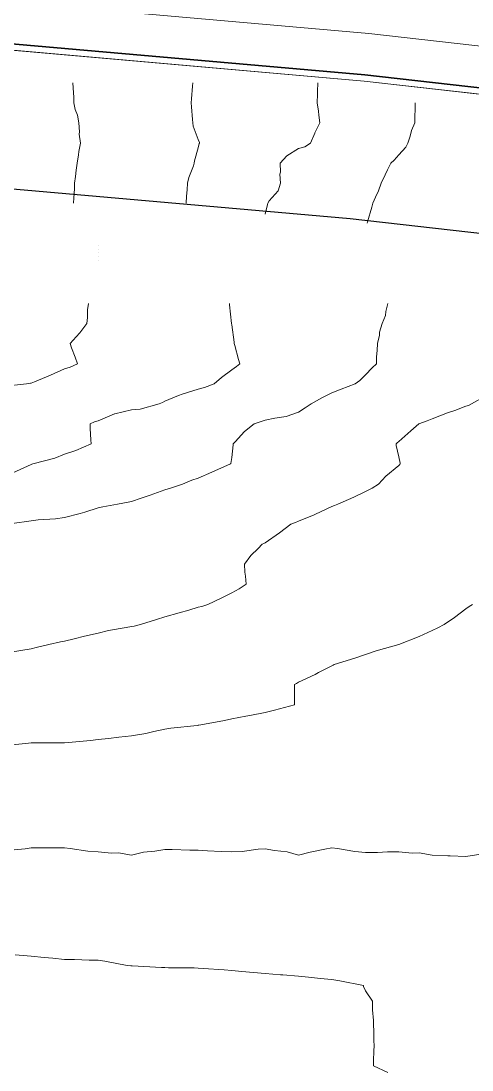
# Model space of a CAD drawing. Header units: metres. Extents: x 750 to 3116, y -341 to 1465.
# Drawn here: x 990.49 to 1006.82, y -210.84 to -172.87 of the extents above; entities that cross this region are included whole.
import ezdxf

# ---------------------------------------------------------------- set-up
doc = ezdxf.new("R2010")
doc.units = ezdxf.units.M
doc.linetypes.add('ACAD_ISO04W100', pattern=[30, 24, -3, 0, -3])
doc.layers.add('Column', color=50, linetype='Continuous', lineweight=20)
for name, color, linetype in [('CONTOUR872_333', 7, 'Continuous'), ('CONTOUR872_5', 7, 'Continuous'), ('CONTOUR872_667', 7, 'Continuous'), ('CONTOUR872_833', 7, 'Continuous'), ('CONTOUR873', 7, 'Continuous'), ('CONTOUR873_167', 7, 'Continuous'), ('CONTOUR873_333', 7, 'Continuous'), ('CONTOUR873_5', 7, 'Continuous'), ('CONTOUR873_667', 7, 'Continuous'), ('CONTOUR873_833', 7, 'Continuous'), ('CONTOUR874', 7, 'Continuous'), ('CONTOUR874_167', 7, 'Continuous'), ('CONTOUR874_333', 7, 'Continuous')]:
    doc.layers.add(name, color=color, linetype=linetype)

msp = doc.modelspace()

# ---------------------------------------------------------------- linework, layer by layer
at = {"layer": 'Column'}
msp.add_lwpolyline([(822.591, -162.792), (935.248, -167.363), (1003.085, -173.329), (1084.5, -182.543, -0.390874), (1085.387, -183.569), (1084.676, -205.529), (1081.977, -225.064), (1080.541, -237.533), (1078.7, -300.016)], format="xyb", dxfattribs=at)
msp.add_lwpolyline([(822.53, -164.291), (935.152, -168.861), (1002.935, -174.822), (1084.371, -184.038), (1083.678, -205.444), (1080.985, -224.939), (1079.542, -237.461), (1077.701, -299.986)], dxfattribs=at)
at = {"layer": 'Column', "linetype": 'ACAD_ISO04W100', "lineweight": 20, "ltscale": 100}
for points in [[(1079.424, -241.469), (1009.61, -234.518), (963.193, -234.838), (933.354, -233.775), (933.386, -219.3), (931.983, -198.128), (933.154, -168.781), (935.152, -168.861), (1002.935, -174.822), (1084.371, -184.038), (1083.678, -205.444), (1080.985, -224.939), (1079.542, -237.461)], [(1079.202, -241.216), (1009.621, -234.288), (963.196, -234.608), (933.585, -233.553), (933.616, -219.293), (932.214, -198.125), (933.374, -169.02), (935.137, -169.09), (1002.912, -175.051), (1084.134, -184.243), (1083.449, -205.424), (1080.757, -224.91), (1079.313, -237.444)]]:
    msp.add_lwpolyline(points, close=True, dxfattribs=at)
at = {"layer": 'Column', "lineweight": 35}
msp.add_lwpolyline([(1083.835, -200.583), (1083.678, -205.444), (1080.985, -224.939), (1079.542, -237.461), (1079.424, -241.469), (1009.61, -234.518), (963.193, -234.838), (933.354, -233.775), (933.386, -219.3), (931.983, -198.128), (933.154, -168.781), (935.152, -168.861), (1002.935, -174.822), (1067.424, -182.12)], dxfattribs=at)
at = {"layer": 'Column', "lineweight": 20}
msp.add_lwpolyline([(1084.134, -184.243), (1083.449, -205.424), (1080.757, -224.91), (1079.313, -237.444), (1079.202, -241.216), (1009.621, -234.288), (963.196, -234.608), (933.585, -233.553), (933.616, -219.293), (932.214, -198.125), (933.374, -169.02), (935.137, -169.09), (1002.912, -175.051)], close=True, dxfattribs=at)
at = {"layer": 'Column', "lineweight": 30}
msp.add_lwpolyline([(1078.988, -188.693), (1078.46, -205), (1075.796, -224.282), (1074.478, -235.721), (1009.852, -229.287), (963.268, -229.607), (938.595, -228.728), (938.616, -219.133), (937.22, -198.059), (938.165, -174.376), (1002.412, -180.026)], close=True, dxfattribs=at)
at = {"layer": 'CONTOUR872_333', "linetype": 'Continuous', "lineweight": 18}
for p, q in [((990.86, -206.727), (990.28, -206.679)), ((991.335, -206.772), (990.86, -206.727)), ((991.641, -206.8), (991.335, -206.772)), ((992.07, -206.84), (991.641, -206.8)), ((992.426, -206.843), (992.07, -206.84)), ((992.96, -206.865), (992.426, -206.843)), ((993.28, -206.869), (992.96, -206.865)), ((993.531, -206.906), (993.28, -206.869)), ((994.339, -207.057), (993.531, -206.906)), ((994.47, -207.069), (994.339, -207.057)), ((994.49, -207.071), (994.47, -207.069)), ((994.516, -207.072), (994.49, -207.071)), ((995.583, -207.127), (994.516, -207.072)), ((995.7, -207.132), (995.583, -207.127)), ((995.836, -207.139), (995.7, -207.132)), ((996.766, -207.143), (995.836, -207.139)), ((996.91, -207.151), (996.766, -207.143)), ((997.091, -207.166), (996.91, -207.151)), ((997.851, -207.218), (997.091, -207.166)), ((998.12, -207.241), (997.851, -207.218)), ((998.482, -207.274), (998.12, -207.241)), ((998.91, -207.309), (998.482, -207.274)), ((999.33, -207.348), (998.91, -207.309)), ((999.892, -207.394), (999.33, -207.348)), ((999.971, -207.398), (999.892, -207.394)), ((1000.54, -207.45), (999.971, -207.398)), ((1001.021, -207.494), (1000.54, -207.45)), ((1001.327, -207.529), (1001.021, -207.494)), ((1001.75, -207.571), (1001.327, -207.529)), ((1002.032, -207.614), (1001.75, -207.571)), ((1002.888, -207.783), (1002.032, -207.614)), ((1002.896, -207.821), (1002.888, -207.783)), ((1002.96, -207.971), (1002.896, -207.821)), ((1003.214, -208.356), (1002.96, -207.971)), ((1003.214, -208.509), (1003.214, -208.356)), ((1003.212, -208.66), (1003.214, -208.509)), ((1003.257, -209.056), (1003.212, -208.66)), ((1003.255, -209.235), (1003.257, -209.056)), ((1003.259, -209.414), (1003.255, -209.235)), ((1003.268, -209.776), (1003.259, -209.414)), ((1003.272, -209.961), (1003.268, -209.776)), ((1003.268, -210.146), (1003.272, -209.961)), ((1003.254, -210.511), (1003.268, -210.146)), ((1003.25, -210.687), (1003.254, -210.511)), ((1003.769, -210.928), (1003.25, -210.687))]:
    msp.add_line(p, q, dxfattribs=at)
at = {"layer": 'CONTOUR872_5', "linetype": 'Continuous', "lineweight": 18}
for p, q in [((990.641, -202.832), (989.975, -202.896)), ((990.86, -202.802), (990.641, -202.832)), ((991.032, -202.804), (990.86, -202.802)), ((991.901, -202.802), (991.032, -202.804)), ((992.07, -202.805), (991.901, -202.802)), ((992.277, -202.825), (992.07, -202.805)), ((992.916, -202.919), (992.277, -202.825)), ((993.28, -202.949), (992.916, -202.919)), ((993.771, -202.996), (993.28, -202.949)), ((994.022, -202.981), (993.771, -202.996)), ((994.49, -203.064), (994.022, -202.981)), ((994.922, -202.96), (994.49, -203.064)), ((995.34, -202.917), (994.922, -202.96)), ((995.7, -202.855), (995.34, -202.917)), ((995.969, -202.862), (995.7, -202.855)), ((996.607, -202.883), (995.969, -202.862)), ((996.91, -202.891), (996.607, -202.883)), ((997.248, -202.904), (996.91, -202.891)), ((997.736, -202.931), (997.248, -202.904)), ((998.12, -202.945), (997.736, -202.931)), ((998.501, -202.93), (998.12, -202.945)), ((999.077, -202.853), (998.501, -202.93)), ((999.33, -202.839), (999.077, -202.853)), ((999.666, -202.903), (999.33, -202.839)), ((1000.127, -202.948), (999.666, -202.903)), ((1000.54, -203.07), (1000.127, -202.948)), ((1000.958, -202.952), (1000.54, -203.07)), ((1001.495, -202.854), (1000.958, -202.952)), ((1001.75, -202.796), (1001.495, -202.854)), ((1001.952, -202.822), (1001.75, -202.796)), ((1002.573, -202.933), (1001.952, -202.822)), ((1002.96, -202.973), (1002.573, -202.933)), ((1003.403, -202.967), (1002.96, -202.973)), ((1003.76, -202.947), (1003.403, -202.967)), ((1004.17, -202.94), (1003.76, -202.947)), ((1004.653, -202.991), (1004.17, -202.94)), ((1004.908, -202.984), (1004.653, -202.991)), ((1005.38, -203.07), (1004.908, -202.984)), ((1005.943, -203.089), (1005.38, -203.07)), ((1006.032, -203.092), (1005.943, -203.089)), ((1006.59, -203.11), (1006.032, -203.092)), ((1007.134, -203.027), (1006.59, -203.11))]:
    msp.add_line(p, q, dxfattribs=at)
at = {"layer": 'CONTOUR872_667', "linetype": 'Continuous', "lineweight": 18}
for p, q in [((1006.832, -193.989), (1006.716, -194.064)), ((1006.59, -194.156), (1006.181, -194.47)), ((1006.716, -194.064), (1006.59, -194.156)), ((1005.816, -194.715), (1005.577, -194.833)), ((1006.181, -194.47), (1005.816, -194.715)), ((1004.901, -195.154), (1004.175, -195.441)), ((1005.38, -194.933), (1004.901, -195.154)), ((1005.577, -194.833), (1005.38, -194.933)), ((1004.164, -195.444), (1003.352, -195.676)), ((1004.17, -195.443), (1004.164, -195.444)), ((1004.172, -195.442), (1004.17, -195.443)), ((1004.175, -195.441), (1004.172, -195.442)), ((1002.96, -195.8), (1002.571, -195.934)), ((1003.352, -195.676), (1002.96, -195.8)), ((1001.75, -196.212), (1001.267, -196.457)), ((1001.791, -196.191), (1001.75, -196.212)), ((1001.83, -196.167), (1001.791, -196.191)), ((1002.571, -195.934), (1001.83, -196.167)), ((1001.135, -196.524), (1000.54, -196.807)), ((1001.267, -196.457), (1001.135, -196.524)), ((1000.467, -196.849), (1000.39, -196.893)), ((1000.39, -196.893), (1000.391, -196.982)), ((1000.391, -196.982), (1000.393, -197.531)), ((1000.54, -196.807), (1000.467, -196.849)), ((1000.394, -197.619), (999.668, -197.822)), ((1000.393, -197.531), (1000.394, -197.619)), ((997.856, -198.186), (997.004, -198.345)), ((998.12, -198.137), (997.856, -198.186)), ((998.633, -198.037), (998.12, -198.137)), ((998.773, -198.011), (998.633, -198.037)), ((999.33, -197.899), (998.773, -198.011)), ((999.668, -197.822), (999.33, -197.899)), ((995.7, -198.501), (995.297, -198.586)), ((995.913, -198.473), (995.7, -198.501)), ((996.873, -198.367), (995.913, -198.473)), ((996.91, -198.362), (996.873, -198.367)), ((996.932, -198.358), (996.91, -198.362)), ((997.004, -198.345), (996.932, -198.358)), ((993.011, -198.91), (992.212, -198.986)), ((993.28, -198.883), (993.011, -198.91)), ((993.663, -198.841), (993.28, -198.883)), ((994.033, -198.797), (993.663, -198.841)), ((994.49, -198.75), (994.033, -198.797)), ((995.01, -198.657), (994.49, -198.75)), ((995.297, -198.586), (995.01, -198.657)), ((990.763, -199.013), (990.189, -199.071)), ((990.86, -198.999), (990.763, -199.013)), ((990.983, -198.997), (990.86, -198.999)), ((991.954, -199.001), (990.983, -198.997)), ((992.07, -199), (991.954, -199.001)), ((992.212, -198.986), (992.07, -199))]:
    msp.add_line(p, q, dxfattribs=at)
at = {"layer": 'CONTOUR872_833', "linetype": 'Continuous', "lineweight": 18}
for p, q in [((1006.69, -186.789), (1006.59, -186.821)), ((1006.806, -186.729), (1006.69, -186.789)), ((1007.313, -186.437), (1006.806, -186.729)), ((1005.933, -187.061), (1005.38, -187.279)), ((1006.191, -186.968), (1005.933, -187.061)), ((1006.59, -186.821), (1006.191, -186.968)), ((1004.89, -187.455), (1004.598, -187.712)), ((1005.198, -187.346), (1004.89, -187.455)), ((1005.38, -187.279), (1005.198, -187.346)), ((1004.598, -187.712), (1004.17, -188.088)), ((1004.079, -188.181), (1004.077, -188.236)), ((1004.077, -188.236), (1004.17, -188.654)), ((1004.114, -188.148), (1004.079, -188.181)), ((1004.17, -188.088), (1004.114, -188.148)), ((1004.17, -188.654), (1004.218, -188.878)), ((1004.17, -188.959), (1003.704, -189.353)), ((1004.201, -188.925), (1004.17, -188.959)), ((1004.222, -188.907), (1004.201, -188.925)), ((1004.218, -188.878), (1004.222, -188.907)), ((1003.704, -189.353), (1003.434, -189.633)), ((1003.201, -189.777), (1002.96, -189.901)), ((1003.434, -189.633), (1003.201, -189.777)), ((1002.54, -190.107), (1001.958, -190.359)), ((1002.96, -189.901), (1002.54, -190.107)), ((1001.75, -190.45), (1001.153, -190.727)), ((1001.841, -190.413), (1001.75, -190.45)), ((1001.958, -190.359), (1001.841, -190.413)), ((1000.54, -190.974), (1000.433, -191.021)), ((1001.108, -190.744), (1000.54, -190.974)), ((1001.153, -190.727), (1001.108, -190.744)), ((1000.265, -191.085), (999.855, -191.4)), ((1000.433, -191.021), (1000.265, -191.085)), ((999.855, -191.4), (999.33, -191.757)), ((999.078, -191.962), (998.807, -192.223)), ((999.221, -191.811), (999.078, -191.962)), ((999.283, -191.783), (999.221, -191.811)), ((999.33, -191.757), (999.283, -191.783)), ((998.807, -192.223), (998.577, -192.537)), ((998.577, -192.537), (998.6, -192.825)), ((998.6, -192.825), (998.62, -192.963)), ((998.62, -192.963), (998.642, -193.263)), ((998.12, -193.567), (997.742, -193.762)), ((998.388, -193.424), (998.12, -193.567)), ((998.642, -193.263), (998.388, -193.424)), ((997.261, -193.989), (997.033, -194.063)), ((997.742, -193.762), (997.261, -193.989)), ((996.218, -194.3), (995.7, -194.445)), ((996.562, -194.197), (996.218, -194.3)), ((996.91, -194.096), (996.562, -194.197)), ((997.033, -194.063), (996.91, -194.096)), ((994.59, -194.775), (994.49, -194.789)), ((994.824, -194.715), (994.59, -194.775)), ((995.395, -194.532), (994.824, -194.715)), ((995.7, -194.445), (995.395, -194.532)), ((992.786, -195.145), (992.411, -195.236)), ((993.28, -195.028), (992.786, -195.145)), ((993.654, -194.939), (993.28, -195.028)), ((994.303, -194.827), (993.654, -194.939)), ((994.49, -194.789), (994.303, -194.827)), ((991.496, -195.441), (991.045, -195.552)), ((991.918, -195.35), (991.496, -195.441)), ((992.07, -195.318), (991.918, -195.35)), ((992.411, -195.236), (992.07, -195.318)), ((990.492, -195.661), (990.113, -195.719)), ((990.86, -195.593), (990.492, -195.661)), ((991.045, -195.552), (990.86, -195.593))]:
    msp.add_line(p, q, dxfattribs=at)
at = {"layer": 'CONTOUR873', "linetype": 'Continuous', "lineweight": 18}
for p, q in [((1003.696, -183.383), (1003.685, -183.534)), ((1003.777, -183.099), (1003.696, -183.383)), ((1003.685, -183.534), (1003.572, -183.825)), ((1003.471, -184.131), (1003.467, -184.247)), ((1003.572, -183.825), (1003.471, -184.131)), ((1003.467, -184.247), (1003.392, -184.551)), ((1003.385, -184.806), (1003.367, -185.033)), ((1003.392, -184.551), (1003.385, -184.806)), ((1003.36, -185.277), (1003.207, -185.425)), ((1003.367, -185.033), (1003.36, -185.277)), ((1003.207, -185.425), (1002.96, -185.682)), ((1002.593, -186.003), (1002.077, -186.199)), ((1002.762, -185.884), (1002.593, -186.003)), ((1002.96, -185.682), (1002.762, -185.884)), ((1001.75, -186.328), (1001.381, -186.508)), ((1002.077, -186.199), (1001.75, -186.328)), ((1000.992, -186.729), (1000.778, -186.872)), ((1001.381, -186.508), (1000.992, -186.729)), ((1000.54, -187.038), (1000.091, -187.186)), ((1000.778, -186.872), (1000.54, -187.038)), ((998.929, -187.455), (998.586, -187.735)), ((999.185, -187.368), (998.929, -187.455)), ((999.33, -187.323), (999.185, -187.368)), ((999.677, -187.247), (999.33, -187.323)), ((1000.091, -187.186), (999.677, -187.247)), ((998.586, -187.735), (998.245, -188.106)), ((998.171, -188.212), (998.12, -188.668)), ((998.245, -188.106), (998.171, -188.181)), ((998.171, -188.181), (998.171, -188.212)), ((998.12, -188.668), (998.085, -188.886)), ((998.082, -188.907), (997.406, -189.204)), ((998.085, -188.886), (998.082, -188.907)), ((996.91, -189.417), (996.679, -189.494)), ((997.406, -189.204), (996.91, -189.417)), ((995.935, -189.774), (995.7, -189.847)), ((996.336, -189.633), (995.935, -189.774)), ((996.679, -189.494), (996.336, -189.633)), ((994.842, -190.147), (994.49, -190.265)), ((995.171, -190.042), (994.842, -190.147)), ((995.7, -189.847), (995.171, -190.042)), ((993.28, -190.5), (992.799, -190.647)), ((993.452, -190.462), (993.28, -190.5)), ((993.981, -190.359), (993.452, -190.462)), ((994.367, -190.285), (993.981, -190.359)), ((994.49, -190.265), (994.367, -190.285)), ((990.86, -190.96), (990.692, -190.984)), ((991.116, -190.931), (990.86, -190.96)), ((991.745, -190.89), (991.116, -190.931)), ((992.07, -190.845), (991.745, -190.89)), ((992.639, -190.701), (992.07, -190.845)), ((992.799, -190.647), (992.639, -190.701)), ((990.692, -190.984), (989.993, -191.085))]:
    msp.add_line(p, q, dxfattribs=at)
at = {"layer": 'CONTOUR873_167', "linetype": 'Continuous', "lineweight": 18}
for p, q in [((998.04, -183.099), (998.041, -183.146)), ((998.041, -183.146), (998.112, -183.82)), ((998.112, -183.82), (998.112, -183.825)), ((998.112, -183.825), (998.113, -183.829)), ((998.113, -183.829), (998.12, -183.873)), ((998.12, -183.873), (998.208, -184.498)), ((998.208, -184.498), (998.212, -184.551)), ((998.212, -184.551), (998.233, -184.619)), ((998.233, -184.619), (998.369, -185.128)), ((998.418, -185.277), (998.29, -185.379)), ((998.369, -185.128), (998.418, -185.277)), ((998.12, -185.499), (997.751, -185.781)), ((998.29, -185.379), (998.12, -185.499)), ((997.479, -186.003), (997.135, -186.138)), ((997.751, -185.781), (997.479, -186.003)), ((996.321, -186.376), (996.195, -186.432)), ((996.91, -186.202), (996.321, -186.376)), ((997.135, -186.138), (996.91, -186.202)), ((995.497, -186.729), (994.81, -186.921)), ((995.618, -186.68), (995.497, -186.729)), ((995.7, -186.638), (995.618, -186.68)), ((996.195, -186.432), (995.7, -186.638)), ((993.88, -187.089), (993.28, -187.34)), ((993.892, -187.088), (993.88, -187.089)), ((994.49, -186.952), (993.892, -187.088)), ((994.81, -186.921), (994.49, -186.952)), ((993.149, -187.377), (992.991, -187.455)), ((992.991, -187.455), (992.999, -187.624)), ((993.28, -187.34), (993.149, -187.377)), ((992.999, -187.624), (993.026, -188.029)), ((993.033, -188.181), (992.477, -188.425)), ((993.026, -188.029), (993.033, -188.181)), ((991.72, -188.697), (990.918, -188.907)), ((992.07, -188.553), (991.72, -188.697)), ((992.477, -188.425), (992.07, -188.553)), ((990.731, -188.984), (990.194, -189.233)), ((990.86, -188.925), (990.731, -188.984)), ((990.88, -188.919), (990.86, -188.925)), ((990.918, -188.907), (990.88, -188.919))]:
    msp.add_line(p, q, dxfattribs=at)
at = {"layer": 'CONTOUR873_333', "linetype": 'Continuous', "lineweight": 18}
for p, q in [((992.93, -183.099), (992.905, -183.324)), ((992.905, -183.324), (992.905, -183.6)), ((992.905, -183.6), (992.876, -183.825)), ((992.876, -183.825), (992.619, -184.155)), ((992.485, -184.302), (992.269, -184.551)), ((992.619, -184.155), (992.485, -184.302)), ((992.269, -184.551), (992.325, -184.704)), ((992.325, -184.704), (992.456, -185.045)), ((992.54, -185.277), (992.273, -185.399)), ((992.456, -185.045), (992.54, -185.277)), ((992.07, -185.458), (991.555, -185.694)), ((992.273, -185.399), (992.07, -185.458)), ((990.688, -186.003), (989.811, -186.1)), ((990.831, -185.985), (990.688, -186.003)), ((990.86, -185.981), (990.831, -185.985)), ((990.98, -185.931), (990.86, -185.981)), ((991.555, -185.694), (990.98, -185.931))]:
    msp.add_line(p, q, dxfattribs=at)
at = {"layer": 'CONTOUR873_5', "linetype": 'Continuous', "lineweight": 18}
msp.add_line((993.28, -181.555), (993.28, -181.555), dxfattribs=at)
at = {"layer": 'CONTOUR873_667', "linetype": 'Continuous', "lineweight": 18}
msp.add_line((993.28, -181.412), (993.28, -181.412), dxfattribs=at)
at = {"layer": 'CONTOUR873_833', "linetype": 'Continuous', "lineweight": 18}
for p, q in [((1004.764, -175.839), (1004.755, -176.19)), ((1004.753, -176.215), (1004.744, -176.565)), ((1004.755, -176.19), (1004.753, -176.215)), ((1004.626, -176.838), (1004.582, -177.044)), ((1004.744, -176.565), (1004.626, -176.838)), ((1004.495, -177.291), (1004.426, -177.444)), ((1004.582, -177.044), (1004.495, -177.291)), ((1004.426, -177.444), (1004.17, -177.724)), ((1003.88, -178.017), (1003.763, -178.261)), ((1003.995, -177.912), (1003.88, -178.017)), ((1004.17, -177.724), (1003.995, -177.912)), ((1003.671, -178.444), (1003.533, -178.743)), ((1003.763, -178.261), (1003.671, -178.444)), ((1003.533, -178.743), (1003.431, -179.026)), ((1003.431, -179.026), (1003.319, -179.254)), ((1003.23, -179.469), (1003.195, -179.61)), ((1003.319, -179.254), (1003.23, -179.469)), ((1003.195, -179.61), (1003.038, -180.148)), ((1003.038, -180.148), (1003.025, -180.195)), ((993.28, -181.27), (993.28, -181.27))]:
    msp.add_line(p, q, dxfattribs=at)
at = {"layer": 'CONTOUR874', "linetype": 'Continuous', "lineweight": 18}
for p, q in [((1001.242, -175.113), (1001.227, -175.427)), ((1001.227, -175.525), (1001.211, -175.839)), ((1001.227, -175.427), (1001.227, -175.525)), ((1001.211, -175.839), (1001.258, -176.134)), ((1001.258, -176.134), (1001.271, -176.278)), ((1001.271, -176.278), (1001.314, -176.565)), ((1001.132, -176.92), (1001.126, -176.939)), ((1001.314, -176.565), (1001.132, -176.92)), ((1000.974, -177.291), (1000.769, -177.428)), ((1001.126, -176.939), (1000.974, -177.291)), ((1000.54, -177.493), (1000.11, -177.759)), ((1000.769, -177.428), (1000.54, -177.493)), ((1000.11, -177.759), (999.871, -178.017)), ((999.871, -178.017), (999.886, -178.351)), ((999.886, -178.351), (999.867, -178.421)), ((999.867, -178.421), (999.889, -178.743)), ((999.889, -178.743), (999.796, -179.023)), ((999.796, -179.023), (999.473, -179.383)), ((999.416, -179.521), (999.33, -179.867)), ((999.422, -179.469), (999.416, -179.521)), ((999.473, -179.383), (999.422, -179.469)), ((993.28, -181.128), (993.28, -181.128))]:
    msp.add_line(p, q, dxfattribs=at)
at = {"layer": 'CONTOUR874_167', "linetype": 'Continuous', "lineweight": 18}
for p, q in [((996.7, -175.239), (996.668, -175.694)), ((996.714, -175.113), (996.7, -175.239)), ((996.668, -175.694), (996.65, -175.839)), ((996.65, -175.839), (996.663, -175.987)), ((996.663, -175.987), (996.697, -176.437)), ((996.697, -176.437), (996.708, -176.565)), ((996.708, -176.565), (996.72, -176.679)), ((996.72, -176.679), (996.91, -177.163)), ((996.91, -177.163), (996.948, -177.268)), ((996.944, -177.311), (996.91, -177.469)), ((996.951, -177.291), (996.944, -177.311)), ((996.948, -177.268), (996.951, -177.291)), ((996.91, -177.469), (996.771, -177.934)), ((996.763, -178.017), (996.737, -178.121)), ((996.771, -177.934), (996.763, -178.017)), ((996.737, -178.121), (996.562, -178.534)), ((996.521, -178.743), (996.512, -178.981)), ((996.562, -178.534), (996.521, -178.743)), ((996.512, -178.981), (996.481, -179.212)), ((996.481, -179.212), (996.473, -179.469)), ((993.28, -180.986), (993.28, -180.986))]:
    msp.add_line(p, q, dxfattribs=at)
at = {"layer": 'CONTOUR874_333', "linetype": 'Continuous', "lineweight": 18}
for p, q in [((992.371, -175.113), (992.38, -175.299)), ((992.38, -175.299), (992.401, -175.64)), ((992.401, -175.64), (992.41, -175.839)), ((992.41, -175.839), (992.459, -176.073)), ((992.459, -176.073), (992.535, -176.286)), ((992.535, -176.286), (992.584, -176.565)), ((992.584, -176.565), (992.614, -176.891)), ((992.614, -176.891), (992.603, -176.971)), ((992.642, -177.291), (992.586, -177.601)), ((992.603, -176.971), (992.642, -177.291)), ((992.586, -177.601), (992.573, -177.715)), ((992.522, -178.017), (992.488, -178.268)), ((992.573, -177.715), (992.522, -178.017)), ((992.488, -178.268), (992.462, -178.508)), ((992.431, -178.743), (992.423, -178.955)), ((992.462, -178.508), (992.431, -178.743)), ((992.423, -178.955), (992.401, -179.27)), ((992.401, -179.27), (992.393, -179.469))]:
    msp.add_line(p, q, dxfattribs=at)

doc.saveas('drawing.dxf')
